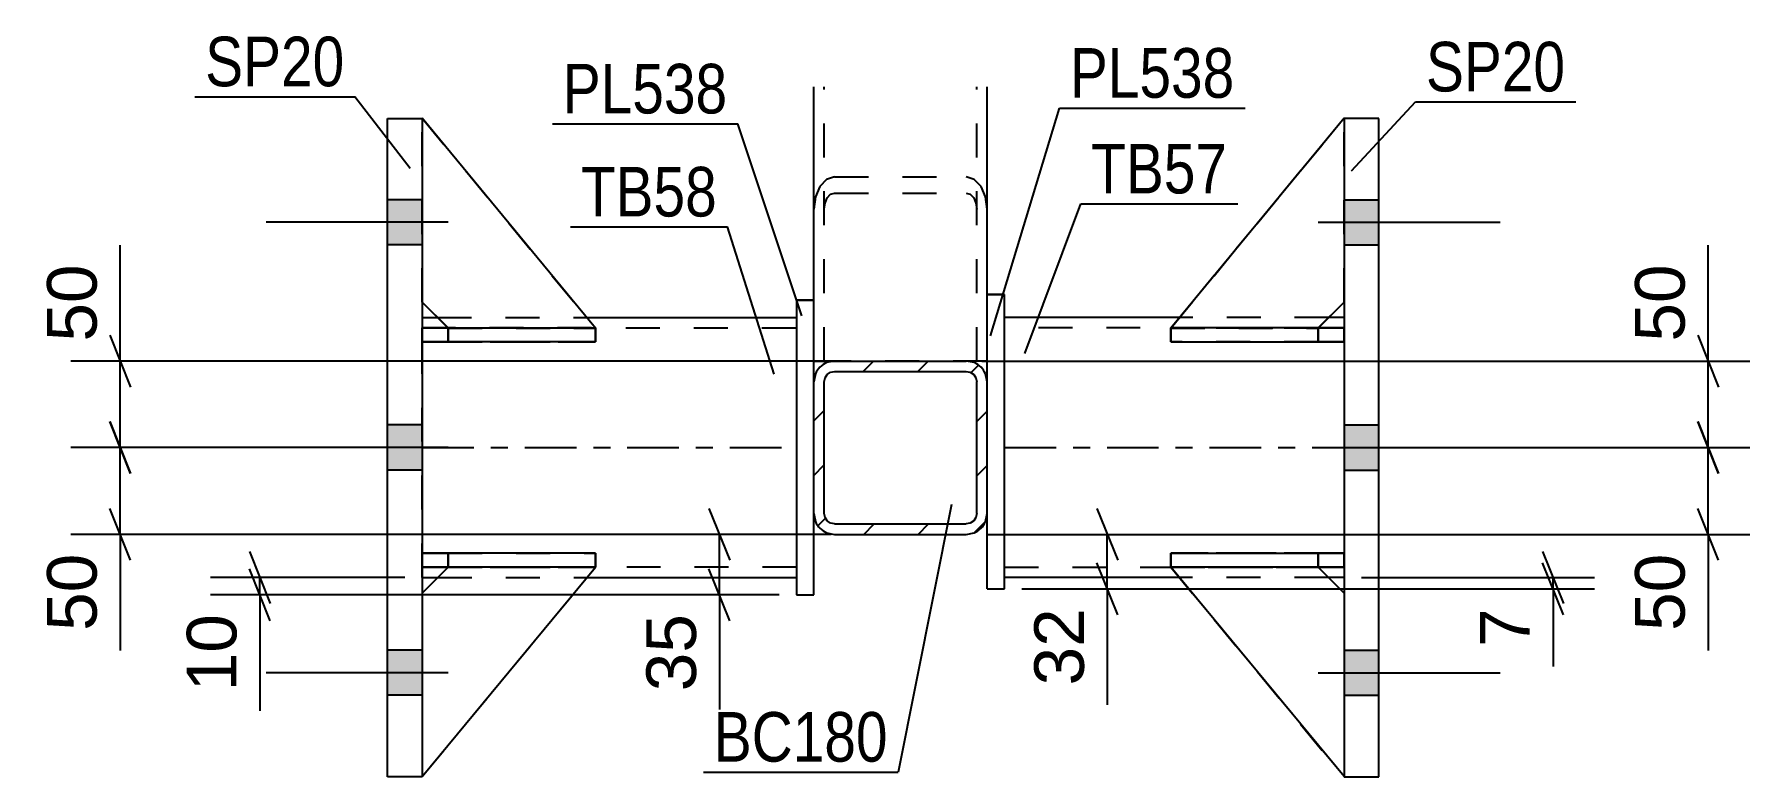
# Model space of a CAD drawing. Header units: millimetres. Extents: x 0 to 841, y 0 to 594.
# Drawn here: x 157.8 to 256.8, y 123 to 165.9 of the extents above; entities that cross this region are included whole.
import ezdxf

# ---------------------------------------------------------------- set-up
doc = ezdxf.new("R2010")
doc.units = ezdxf.units.MM
doc.linetypes.add('DXK_LINE_DOT2', pattern=[3.9198, 1.9599, -1.9599])
doc.linetypes.add('DXK_LINE_DOT3', pattern=[5.9187, 2.979, -0.9799, 0.9799, -0.9799])
doc.styles.add('Arial', font='ARIAL.TTF', dxfattribs={"height": 0.2})
doc.styles.add('Arial Narrow', font='ARIALN.TTF', dxfattribs={"height": 0.2})

# ---------------------------------------------------------------- blocks, each defined once
blk = doc.blocks.new('Part-318895945-2476 - 2462')
at = {"color": 7, "linetype": 'DXK_LINE_DOT2'}
for p, q in [((181.715, 135.127), (180.215, 133.627)), ((180.215, 123.038), (190.215, 135.127)), ((180.215, 133.627), (181.715, 135.127)), ((180.215, 123.038), (190.215, 135.127)), ((190.215, 135.127), (181.715, 135.127)), ((181.715, 135.127), (181.715, 135.127)), ((181.715, 135.127), (190.215, 135.127)), ((190.215, 135.127), (190.215, 135.127)), ((180.215, 133.627), (180.215, 123.038))]:
    blk.add_line(p, q, dxfattribs=at)
blk = doc.blocks.new('Part-318895945-2468 - 2462')
at = {"color": 7, "linetype": 'DXK_LINE_DOT2'}
for p, q in [((223.417, 135.138), (223.417, 135.938)), ((223.417, 135.938), (231.917, 135.938)), ((233.416, 135.938), (223.417, 135.938)), ((231.917, 135.138), (231.917, 135.938)), ((231.917, 135.938), (233.417, 135.938)), ((233.416, 135.138), (233.416, 135.938)), ((233.416, 135.938), (233.417, 135.938)), ((233.417, 135.138), (233.417, 135.938)), ((231.917, 135.138), (223.417, 135.138)), ((223.417, 135.138), (233.416, 135.138)), ((233.417, 135.138), (231.917, 135.138)), ((233.416, 135.138), (233.417, 135.138))]:
    blk.add_line(p, q, dxfattribs=at)
blk = doc.blocks.new('Part-318895945-2469 - 2462')
at = {"color": 7, "linetype": 'DXK_LINE_DOT2'}
for p, q in [((233.416, 161.038), (223.416, 148.928)), ((223.416, 148.928), (233.416, 161.038)), ((233.416, 150.428), (233.416, 161.038)), ((231.916, 148.928), (233.416, 150.428)), ((231.916, 148.928), (233.416, 150.428)), ((223.416, 148.928), (231.916, 148.928)), ((223.416, 148.928), (223.416, 148.928)), ((231.916, 148.928), (223.416, 148.928)), ((231.916, 148.928), (231.916, 148.928))]:
    blk.add_line(p, q, dxfattribs=at)
blk = doc.blocks.new('Part-318895945-2538 - 2462')
at = {"color": 2, "linetype": 'Continuous'}
for p, q in [((202.816, 150.538), (202.816, 162.86)), ((212.816, 150.874), (212.816, 162.86)), ((202.816, 147.024), (204.016, 147.024)), ((212.725, 147.024), (211.616, 147.024)), ((212.816, 147.024), (212.725, 147.024))]:
    blk.add_line(p, q, dxfattribs=at)
at = {"color": 7, "linetype": 'DXK_LINE_DOT2'}
for p, q in [((203.416, 147.024), (203.416, 162.86)), ((212.216, 147.024), (212.216, 162.86)), ((202.816, 147.024), (202.816, 150.538)), ((212.816, 147.024), (212.816, 150.874)), ((202.908, 147.024), (202.816, 147.024)), ((203.462, 147.024), (203.416, 147.024)), ((203.416, 147.024), (203.462, 147.024)), ((203.557, 147.024), (203.462, 147.024)), ((204.016, 147.024), (211.616, 147.024))]:
    blk.add_line(p, q, dxfattribs=at)
blk = doc.blocks.new('Part-318895945-2474 - 2462')
at = {"color": 2, "linetype": 'Continuous'}
for p, q in [((180.215, 149.535), (181.108, 149.535)), ((189.713, 149.535), (201.816, 149.535)), ((180.215, 134.535), (181.123, 134.535)), ((189.725, 134.535), (201.816, 134.535))]:
    blk.add_line(p, q, dxfattribs=at)
at = {"color": 7, "linetype": 'DXK_LINE_DOT2'}
for p, q in [((180.215, 134.535), (180.215, 149.535)), ((181.108, 149.535), (189.713, 149.535)), ((201.816, 149.535), (201.816, 134.535)), ((180.215, 148.935), (201.816, 148.935)), ((201.816, 135.135), (180.215, 135.135)), ((181.123, 134.535), (189.725, 134.535))]:
    blk.add_line(p, q, dxfattribs=at)
at = {"color": 7, "linetype": 'DXK_LINE_DOT3'}
blk.add_line((180.215, 142.035), (201.816, 142.035), dxfattribs=at)
blk = doc.blocks.new('Part-318895945-2475 - 2462')
at = {"color": 2, "linetype": 'Continuous'}
for p, q in [((181.715, 135.127), (180.215, 133.627)), ((180.215, 123.038), (190.215, 135.127)), ((190.215, 135.127), (181.715, 135.127)), ((181.715, 135.127), (181.715, 135.127)), ((190.215, 135.127), (190.215, 135.127))]:
    blk.add_line(p, q, dxfattribs=at)
at = {"color": 7, "linetype": 'DXK_LINE_DOT2'}
for p, q in [((180.215, 133.627), (181.715, 135.127)), ((180.215, 123.038), (190.215, 135.127)), ((181.715, 135.127), (190.215, 135.127)), ((180.215, 133.627), (180.215, 123.038))]:
    blk.add_line(p, q, dxfattribs=at)
blk = doc.blocks.new('Part-318895945-2481 - 2462')
at = {"color": 2, "linetype": 'Continuous'}
for p, q in [((233.417, 161.035), (233.417, 123.035)), ((235.417, 161.035), (233.417, 161.035)), ((235.417, 123.035), (235.417, 161.035)), ((233.417, 123.035), (235.417, 123.035))]:
    blk.add_line(p, q, dxfattribs=at)
blk = doc.blocks.new('Part-318895945-2486 - 2462')
at = {"color": 2, "linetype": 'Continuous'}
for p, q in [((178.215, 123.035), (178.215, 161.035)), ((178.215, 161.035), (180.215, 161.035)), ((180.215, 161.035), (180.215, 123.035)), ((180.215, 123.035), (178.215, 123.035))]:
    blk.add_line(p, q, dxfattribs=at)
blk = doc.blocks.new('Part-318895945-2510 - 2462')
at = {"color": 2, "linetype": 'Continuous'}
for p, q in [((180.215, 161.038), (180.215, 161.038)), ((180.215, 161.038), (180.215, 161.035)), ((190.215, 148.928), (180.215, 161.038)), ((181.705, 148.938), (180.215, 150.428)), ((188.967, 148.928), (190.215, 148.928)), ((190.215, 148.928), (190.215, 148.928))]:
    blk.add_line(p, q, dxfattribs=at)
at = {"color": 7, "linetype": 'DXK_LINE_DOT2'}
for p, q in [((180.215, 161.038), (190.215, 148.928)), ((180.215, 150.428), (180.215, 161.035)), ((181.715, 148.928), (180.215, 150.428)), ((181.715, 148.928), (181.705, 148.938)), ((190.215, 148.928), (181.715, 148.928)), ((181.715, 148.928), (181.715, 148.928)), ((181.715, 148.928), (188.967, 148.928))]:
    blk.add_line(p, q, dxfattribs=at)
blk = doc.blocks.new('Part-318895945-2511 - 2462')
at = {"color": 7, "linetype": 'DXK_LINE_DOT2'}
for p, q in [((180.215, 150.428), (180.215, 161.038)), ((180.215, 161.038), (190.215, 148.928)), ((180.215, 161.038), (190.215, 148.928)), ((181.715, 148.928), (180.215, 150.428)), ((181.715, 148.928), (180.215, 150.428)), ((190.215, 148.928), (181.715, 148.928)), ((181.715, 148.928), (181.715, 148.928)), ((181.715, 148.928), (190.215, 148.928)), ((190.215, 148.928), (190.215, 148.928))]:
    blk.add_line(p, q, dxfattribs=at)
blk = doc.blocks.new('Part-318895945-2512 - 2462')
at = {"color": 7, "linetype": 'DXK_LINE_DOT2'}
for p, q in [((180.215, 135.938), (181.714, 135.938)), ((190.214, 135.938), (180.215, 135.938)), ((180.215, 135.938), (180.215, 135.938)), ((180.215, 135.938), (180.215, 135.138)), ((180.215, 135.938), (180.215, 135.138)), ((181.714, 135.938), (190.214, 135.938)), ((181.714, 135.938), (181.714, 135.138)), ((190.214, 135.938), (190.214, 135.138)), ((181.714, 135.138), (180.215, 135.138)), ((180.215, 135.138), (190.214, 135.138)), ((180.215, 135.138), (180.215, 135.138)), ((190.214, 135.138), (181.714, 135.138))]:
    blk.add_line(p, q, dxfattribs=at)
blk = doc.blocks.new('Bolt-318895945-2560 - 2462')
at = {"linetype": 'Continuous'}
for points in [[(180.215, 153.735), (180.215, 156.335), (178.215, 156.335), (178.215, 153.735)], [(180.215, 153.735), (180.215, 156.335), (178.215, 156.335), (178.215, 153.735)], [(180.215, 153.735), (180.215, 156.335), (178.215, 156.335), (178.215, 153.735)], [(180.215, 140.735), (180.215, 143.335), (178.215, 143.335), (178.215, 140.735)], [(180.215, 140.735), (180.215, 143.335), (178.215, 143.335), (178.215, 140.735)], [(180.215, 127.735), (180.215, 130.335), (178.215, 130.335), (178.215, 127.735)], [(180.215, 127.735), (180.215, 130.335), (178.215, 130.335), (178.215, 127.735)], [(180.215, 127.735), (180.215, 130.335), (178.215, 130.335), (178.215, 127.735)]]:
    blk.add_hatch(color=1, dxfattribs=at).paths.add_polyline_path(points)
at = {"color": 1, "linetype": 'Continuous'}
for p, q in [((180.215, 156.335), (178.215, 156.335)), ((180.215, 156.335), (178.215, 156.335)), ((180.215, 156.335), (178.215, 156.335)), ((181.715, 155.035), (171.215, 155.035)), ((181.715, 155.035), (171.215, 155.035)), ((181.715, 155.035), (171.215, 155.035)), ((180.215, 153.735), (178.215, 153.735)), ((180.215, 153.735), (178.215, 153.735)), ((180.215, 153.735), (178.215, 153.735)), ((180.215, 143.335), (178.215, 143.335)), ((180.215, 143.335), (178.215, 143.335)), ((181.715, 142.035), (171.215, 142.035)), ((181.715, 142.035), (171.215, 142.035)), ((180.215, 140.735), (178.215, 140.735)), ((180.215, 140.735), (178.215, 140.735)), ((180.215, 130.335), (178.215, 130.335)), ((180.215, 130.335), (178.215, 130.335)), ((180.215, 130.335), (178.215, 130.335)), ((181.715, 129.035), (171.215, 129.035)), ((181.715, 129.035), (171.215, 129.035)), ((181.715, 129.035), (171.215, 129.035)), ((180.215, 127.735), (178.215, 127.735)), ((180.215, 127.735), (178.215, 127.735)), ((180.215, 127.735), (178.215, 127.735))]:
    blk.add_line(p, q, dxfattribs=at)
blk = doc.blocks.new('Part-318895945-2513 - 2462')
at = {"color": 7, "linetype": 'DXK_LINE_DOT2'}
for p, q in [((180.215, 148.938), (181.714, 148.938)), ((189.981, 148.938), (180.215, 148.938)), ((180.215, 148.938), (180.215, 148.938)), ((180.215, 148.938), (180.215, 148.138)), ((180.215, 148.938), (180.215, 148.138)), ((181.714, 148.938), (190.214, 148.938)), ((181.714, 148.938), (181.714, 148.138)), ((190.214, 148.938), (190.214, 148.138)), ((181.714, 148.138), (180.215, 148.138)), ((180.215, 148.138), (190.214, 148.138)), ((180.215, 148.138), (180.215, 148.138)), ((190.214, 148.138), (181.714, 148.138))]:
    blk.add_line(p, q, dxfattribs=at)
blk = doc.blocks.new('Part-318895945-2514 - 2462')
at = {"color": 2, "linetype": 'Continuous'}
for p, q in [((180.214, 135.138), (180.214, 135.938)), ((190.214, 135.938), (180.214, 135.938)), ((190.214, 135.138), (190.214, 135.938)), ((190.214, 135.138), (180.214, 135.138)), ((180.214, 135.138), (180.214, 135.138))]:
    blk.add_line(p, q, dxfattribs=at)
at = {"color": 7, "linetype": 'DXK_LINE_DOT2'}
for p, q in [((181.714, 135.938), (180.214, 135.938)), ((181.714, 135.138), (181.714, 135.938)), ((190.214, 135.938), (181.714, 135.938)), ((180.214, 135.138), (181.714, 135.138)), ((181.714, 135.138), (190.214, 135.138))]:
    blk.add_line(p, q, dxfattribs=at)
blk = doc.blocks.new('Part-318895945-2515 - 2462')
at = {"color": 2, "linetype": 'Continuous'}
for p, q in [((180.214, 148.138), (180.214, 148.938)), ((180.214, 148.938), (188.967, 148.938)), ((190.214, 148.938), (190.207, 148.938)), ((190.214, 148.138), (190.214, 148.938)), ((190.214, 148.138), (180.214, 148.138)), ((180.214, 148.138), (180.214, 148.138))]:
    blk.add_line(p, q, dxfattribs=at)
at = {"color": 7, "linetype": 'DXK_LINE_DOT2'}
for p, q in [((181.714, 148.938), (180.214, 148.938)), ((181.714, 148.138), (181.714, 148.938)), ((181.714, 148.938), (190.207, 148.938)), ((180.214, 148.138), (181.714, 148.138)), ((181.714, 148.138), (190.214, 148.138))]:
    blk.add_line(p, q, dxfattribs=at)
blk = doc.blocks.new('Part-318895945-2520 - 2462')
at = {"color": 2, "linetype": 'Continuous'}
for p, q in [((223.918, 149.535), (213.817, 149.535)), ((233.417, 149.535), (232.524, 149.535)), ((223.906, 134.535), (213.817, 134.535)), ((233.417, 134.535), (232.509, 134.535))]:
    blk.add_line(p, q, dxfattribs=at)
at = {"color": 7, "linetype": 'DXK_LINE_DOT2'}
for p, q in [((213.817, 134.535), (213.817, 149.535)), ((232.524, 149.535), (223.918, 149.535)), ((233.417, 149.535), (233.417, 134.535)), ((233.417, 148.935), (213.817, 148.935)), ((213.817, 135.135), (233.417, 135.135)), ((232.509, 134.535), (223.906, 134.535))]:
    blk.add_line(p, q, dxfattribs=at)
at = {"color": 7, "linetype": 'DXK_LINE_DOT3'}
blk.add_line((213.817, 142.035), (233.417, 142.035), dxfattribs=at)
blk = doc.blocks.new('Part-318895945-2521 - 2462')
at = {"color": 2, "linetype": 'Continuous'}
for p, q in [((223.416, 135.127), (223.416, 135.127)), ((231.916, 135.127), (223.416, 135.127)), ((233.416, 123.038), (223.416, 135.127)), ((231.916, 135.127), (231.916, 135.127)), ((231.916, 135.127), (233.416, 133.627))]:
    blk.add_line(p, q, dxfattribs=at)
at = {"color": 7, "linetype": 'DXK_LINE_DOT2'}
for p, q in [((223.416, 135.127), (231.916, 135.127)), ((233.416, 123.038), (223.416, 135.127)), ((231.916, 135.127), (233.416, 133.627)), ((233.416, 133.627), (233.416, 123.038))]:
    blk.add_line(p, q, dxfattribs=at)
blk = doc.blocks.new('Part-318895945-2522 - 2462')
at = {"color": 7, "linetype": 'DXK_LINE_DOT2'}
for p, q in [((223.416, 135.127), (231.916, 135.127)), ((233.416, 123.038), (223.416, 135.127)), ((223.416, 135.127), (223.416, 135.127)), ((231.916, 135.127), (223.416, 135.127)), ((223.416, 135.127), (233.416, 123.038)), ((231.916, 135.127), (233.416, 133.627)), ((231.916, 135.127), (231.916, 135.127)), ((233.416, 133.627), (231.916, 135.127)), ((233.416, 133.627), (233.416, 123.038))]:
    blk.add_line(p, q, dxfattribs=at)
blk = doc.blocks.new('Part-318895945-2523 - 2462')
at = {"color": 2, "linetype": 'Continuous'}
for p, q in [((233.416, 161.038), (223.416, 148.928)), ((233.416, 161.035), (233.416, 161.038)), ((233.416, 161.038), (233.416, 161.038)), ((231.926, 148.938), (233.416, 150.428)), ((224.664, 148.928), (223.416, 148.928)), ((223.416, 148.928), (223.416, 148.928))]:
    blk.add_line(p, q, dxfattribs=at)
at = {"color": 7, "linetype": 'DXK_LINE_DOT2'}
for p, q in [((233.416, 161.038), (223.416, 148.928)), ((233.416, 150.428), (233.416, 161.035)), ((231.916, 148.928), (233.416, 150.428)), ((231.916, 148.928), (223.416, 148.928)), ((231.916, 148.928), (224.664, 148.928)), ((231.916, 148.928), (231.926, 148.938)), ((231.916, 148.928), (231.916, 148.928))]:
    blk.add_line(p, q, dxfattribs=at)
blk = doc.blocks.new('Part-318895945-2531 - 2462')
at = {"color": 2, "linetype": 'Continuous'}
for p, q in [((212.817, 150.874), (213.817, 150.874)), ((212.817, 145.823), (212.817, 150.874)), ((213.817, 133.874), (213.817, 150.874)), ((212.817, 133.874), (212.817, 138.226)), ((212.817, 133.874), (213.817, 133.874))]:
    blk.add_line(p, q, dxfattribs=at)
at = {"color": 7, "linetype": 'DXK_LINE_DOT2'}
for p, q in [((213.817, 150.874), (212.817, 150.874)), ((212.817, 138.226), (212.817, 145.823)), ((212.817, 133.874), (213.817, 133.874))]:
    blk.add_line(p, q, dxfattribs=at)
blk = doc.blocks.new('Part-318895945-2537 - 2462')
at = {"color": 7, "linetype": 'DXK_LINE_DOT2'}
for p, q in [((202.816, 147.024), (202.816, 162.86)), ((203.416, 147.024), (203.416, 162.86)), ((212.216, 147.024), (212.216, 162.86)), ((212.816, 147.024), (212.816, 162.86)), ((203.557, 157.509), (203.168, 157.106)), ((204.016, 157.651), (203.557, 157.509)), ((204.016, 157.651), (211.616, 157.651)), ((212.076, 157.509), (211.616, 157.651)), ((212.465, 157.106), (212.076, 157.509)), ((202.908, 156.502), (202.816, 155.79)), ((203.168, 157.106), (202.908, 156.502)), ((203.462, 156.146), (203.592, 156.448)), ((203.592, 156.448), (203.787, 156.65)), ((203.787, 156.65), (204.016, 156.72)), ((204.016, 156.72), (211.616, 156.72)), ((211.616, 156.72), (211.846, 156.65)), ((211.846, 156.65), (212.041, 156.448)), ((212.041, 156.448), (212.171, 156.146)), ((212.725, 156.502), (212.465, 157.106)), ((212.816, 155.79), (212.725, 156.502)), ((203.416, 155.79), (203.462, 156.146)), ((212.171, 156.146), (212.216, 155.79)), ((212.816, 147.024), (202.816, 147.024))]:
    blk.add_line(p, q, dxfattribs=at)
blk = doc.blocks.new('Bolt-318895945-2561 - 2462')
at = {"linetype": 'Continuous'}
for points in [[(235.417, 153.735), (235.417, 156.335), (233.417, 156.335), (233.417, 153.735)], [(235.417, 153.735), (235.417, 156.335), (233.417, 156.335), (233.417, 153.735)], [(235.417, 153.735), (235.417, 156.335), (233.417, 156.335), (233.417, 153.735)], [(235.417, 140.735), (235.417, 143.335), (233.417, 143.335), (233.417, 140.735)], [(235.417, 140.735), (235.417, 143.335), (233.417, 143.335), (233.417, 140.735)], [(235.417, 127.735), (235.417, 130.335), (233.417, 130.335), (233.417, 127.735)], [(235.417, 127.735), (235.417, 130.335), (233.417, 130.335), (233.417, 127.735)], [(235.417, 127.735), (235.417, 130.335), (233.417, 130.335), (233.417, 127.735)]]:
    blk.add_hatch(color=1, dxfattribs=at).paths.add_polyline_path(points)
at = {"color": 1, "linetype": 'Continuous'}
for p, q in [((233.417, 156.335), (235.417, 156.335)), ((233.417, 156.335), (235.417, 156.335)), ((233.417, 156.335), (235.417, 156.335)), ((231.917, 155.035), (242.417, 155.035)), ((231.917, 155.035), (242.417, 155.035)), ((231.917, 155.035), (242.417, 155.035)), ((233.417, 153.735), (235.417, 153.735)), ((233.417, 153.735), (235.417, 153.735)), ((233.417, 153.735), (235.417, 153.735)), ((233.417, 143.335), (235.417, 143.335)), ((233.417, 143.335), (235.417, 143.335)), ((231.917, 142.035), (242.417, 142.035)), ((231.917, 142.035), (242.417, 142.035)), ((233.417, 140.735), (235.417, 140.735)), ((233.417, 140.735), (235.417, 140.735)), ((233.417, 130.335), (235.417, 130.335)), ((233.417, 130.335), (235.417, 130.335)), ((233.417, 130.335), (235.417, 130.335)), ((231.917, 129.035), (242.417, 129.035)), ((231.917, 129.035), (242.417, 129.035)), ((231.917, 129.035), (242.417, 129.035)), ((233.417, 127.735), (235.417, 127.735)), ((233.417, 127.735), (235.417, 127.735)), ((233.417, 127.735), (235.417, 127.735))]:
    blk.add_line(p, q, dxfattribs=at)
blk = doc.blocks.new('Part-318895945-2544 - 2462')
at = {"color": 2, "linetype": 'Continuous'}
for p, q in [((202.816, 150.538), (201.816, 150.538)), ((201.816, 150.538), (201.816, 133.538)), ((202.816, 145.824), (202.816, 150.538)), ((202.816, 133.538), (202.816, 138.225)), ((201.816, 133.538), (202.816, 133.538))]:
    blk.add_line(p, q, dxfattribs=at)
at = {"color": 7, "linetype": 'DXK_LINE_DOT2'}
for p, q in [((201.816, 150.538), (202.816, 150.538)), ((202.816, 138.225), (202.816, 145.824)), ((201.816, 133.538), (202.816, 133.538))]:
    blk.add_line(p, q, dxfattribs=at)
blk = doc.blocks.new('Part-318895945-2549 - 2462')
at = {"linetype": 'Continuous'}
h = blk.add_hatch(dxfattribs=at)
h.set_pattern_fill('', scale=0.7, style=0, pattern_type=0)
h.set_pattern_definition([(45, (212.0756, 137.1157), (-1.57154, 1.57154), [])])
h.paths.add_polyline_path([(211.616, 137.024), (212.076, 137.116), (212.465, 137.376), (212.725, 137.765), (212.816, 138.224), (212.816, 145.824), (212.725, 146.284), (212.465, 146.673), (212.076, 146.933), (211.616, 147.024), (204.016, 147.024), (203.557, 146.933), (203.168, 146.673), (202.908, 146.284), (202.816, 145.824), (202.816, 138.224), (202.908, 137.765), (203.168, 137.376), (203.557, 137.116), (204.016, 137.024)])
h.paths.add_polyline_path([(204.016, 137.624), (203.787, 137.67), (203.592, 137.8), (203.462, 137.995), (203.416, 138.224), (203.416, 145.824), (203.462, 146.054), (203.592, 146.249), (203.787, 146.379), (204.016, 146.424), (211.616, 146.424), (211.846, 146.379), (212.041, 146.249), (212.171, 146.054), (212.216, 145.824), (212.216, 138.224), (212.171, 137.995), (212.041, 137.8), (211.846, 137.67), (211.616, 137.624)])
at = {"color": 2, "linetype": 'Continuous'}
for p, q in [((204.016, 147.024), (203.557, 146.933)), ((204.016, 147.024), (211.616, 147.024)), ((212.076, 146.933), (211.616, 147.024)), ((202.908, 146.284), (202.816, 145.824)), ((202.816, 138.224), (202.816, 145.824)), ((203.416, 145.824), (203.462, 146.054)), ((203.416, 138.224), (203.416, 145.824)), ((203.462, 146.054), (203.592, 146.249)), ((203.592, 146.249), (203.787, 146.379)), ((203.787, 146.379), (204.016, 146.424)), ((204.016, 146.424), (211.616, 146.424)), ((211.616, 146.424), (211.846, 146.379)), ((211.846, 146.379), (212.041, 146.249)), ((212.041, 146.249), (212.171, 146.054)), ((212.171, 146.054), (212.216, 145.824)), ((212.216, 138.224), (212.216, 145.824)), ((212.816, 145.824), (212.725, 146.284)), ((212.816, 138.224), (212.816, 145.824)), ((202.816, 138.224), (202.908, 137.765)), ((203.462, 137.995), (203.416, 138.224)), ((203.592, 137.8), (203.462, 137.995)), ((203.787, 137.67), (203.592, 137.8)), ((204.016, 137.624), (203.787, 137.67)), ((204.016, 137.624), (211.616, 137.624)), ((211.846, 137.67), (211.616, 137.624)), ((212.041, 137.8), (211.846, 137.67)), ((212.171, 137.995), (212.041, 137.8)), ((212.216, 138.224), (212.171, 137.995)), ((212.725, 137.765), (212.816, 138.224)), ((203.557, 137.116), (204.016, 137.024)), ((204.016, 137.024), (211.616, 137.024)), ((211.616, 137.024), (212.076, 137.116))]:
    blk.add_line(p, q, dxfattribs=at)
for centre, start, end in [((204.016, 145.824), 112.5, 157.5), ((211.616, 145.824), 22.5, 67.5), ((204.016, 138.224), 202.5, 247.5), ((211.616, 138.224), 292.5, 337.5)]:
    blk.add_arc(centre, 1.2, start, end, dxfattribs=at)
blk = doc.blocks.new('Part-318895945-2577 - 2462')
at = {"color": 2, "linetype": 'Continuous'}
for p, q in [((223.425, 148.938), (223.417, 148.938)), ((223.417, 148.938), (223.417, 148.138)), ((233.417, 148.938), (224.664, 148.938)), ((233.417, 148.938), (233.417, 148.938)), ((233.417, 148.938), (233.417, 148.138)), ((223.417, 148.138), (233.417, 148.138))]:
    blk.add_line(p, q, dxfattribs=at)
at = {"color": 7, "linetype": 'DXK_LINE_DOT2'}
for p, q in [((224.664, 148.938), (223.425, 148.938)), ((231.917, 148.938), (223.425, 148.938)), ((231.917, 148.938), (233.417, 148.938)), ((231.917, 148.938), (231.917, 148.138)), ((233.417, 148.938), (233.417, 148.938)), ((223.417, 148.138), (231.917, 148.138)), ((231.917, 148.138), (233.417, 148.138))]:
    blk.add_line(p, q, dxfattribs=at)
blk = doc.blocks.new('Part-318895945-2578 - 2462')
at = {"color": 2, "linetype": 'Continuous'}
for p, q in [((223.417, 135.938), (233.417, 135.938)), ((223.417, 135.938), (223.417, 135.138)), ((233.417, 135.938), (233.417, 135.938)), ((233.417, 135.138), (233.417, 135.938)), ((233.417, 135.138), (223.417, 135.138))]:
    blk.add_line(p, q, dxfattribs=at)
at = {"color": 7, "linetype": 'DXK_LINE_DOT2'}
for p, q in [((231.917, 135.938), (223.417, 135.938)), ((233.417, 135.938), (231.917, 135.938)), ((231.917, 135.938), (231.917, 135.138)), ((233.417, 135.938), (233.417, 135.938)), ((223.417, 135.138), (231.917, 135.138)), ((231.917, 135.138), (233.417, 135.138))]:
    blk.add_line(p, q, dxfattribs=at)
blk = doc.blocks.new('Part-318895945-2579 - 2462')
at = {"color": 7, "linetype": 'DXK_LINE_DOT2'}
for p, q in [((223.417, 148.138), (223.417, 148.938)), ((223.417, 148.938), (231.917, 148.938)), ((233.416, 148.938), (223.417, 148.938)), ((231.917, 148.138), (231.917, 148.938)), ((231.917, 148.938), (233.417, 148.938)), ((233.416, 148.138), (233.416, 148.938)), ((233.416, 148.938), (233.417, 148.938)), ((233.417, 148.138), (233.417, 148.938)), ((231.917, 148.138), (223.417, 148.138)), ((223.417, 148.138), (233.416, 148.138)), ((233.417, 148.138), (231.917, 148.138)), ((233.416, 148.138), (233.417, 148.138))]:
    blk.add_line(p, q, dxfattribs=at)
blk = doc.blocks.new('StraightDimension-318895945-2671 - 2462')
at = {"color": 7, "linetype": 'Continuous'}
for p, q in [((196.766, 138.524), (197.966, 135.524)), ((203.808, 137.024), (194.516, 137.024)), ((197.366, 133.538), (197.366, 137.024)), ((197.966, 132.038), (196.766, 135.038)), ((200.816, 133.538), (194.516, 133.538)), ((197.366, 133.538), (197.366, 126.841)), ((197.366, 133.538), (197.366, 126.841))]:
    blk.add_line(p, q, dxfattribs=at)
at = {"color": 0}
blk.add_wipeout([(196.616, 133.013), (192.416, 133.013), (192.416, 127.366), (196.616, 127.366)], dxfattribs=at)
at = {"color": 3, "style": 'Arial'}
blk.add_text('35', height=2.8652, rotation=90.00021, dxfattribs=at).set_placement((196.016, 127.966))
blk = doc.blocks.new('StraightDimension-318895945-2662 - 2462')
at = {"color": 7, "linetype": 'Continuous'}
for p, q in [((170.245, 136.035), (171.445, 133.035)), ((171.445, 132.038), (170.245, 135.038)), ((179.215, 134.535), (167.995, 134.535)), ((170.845, 133.538), (170.845, 134.535)), ((200.816, 133.538), (167.995, 133.538)), ((170.845, 133.538), (170.845, 126.841)), ((170.845, 133.538), (170.845, 126.841))]:
    blk.add_line(p, q, dxfattribs=at)
at = {"color": 0}
blk.add_wipeout([(170.095, 133.013), (165.895, 133.013), (165.895, 127.366), (170.095, 127.366)], dxfattribs=at)
at = {"color": 3, "style": 'Arial'}
blk.add_text('10', height=2.8652, rotation=90.00021, dxfattribs=at).set_placement((169.495, 127.966))
blk = doc.blocks.new('StraightDimension-318895945-2642 - 2462')
at = {"color": 7, "linetype": 'Continuous'}
for p, q in [((219.152, 138.524), (220.352, 135.524)), ((212.834, 137.024), (222.152, 137.024)), ((219.752, 133.874), (219.752, 137.024)), ((220.352, 132.374), (219.152, 135.374)), ((214.817, 133.874), (222.152, 133.874)), ((219.752, 133.874), (219.752, 127.177)), ((219.752, 133.874), (219.752, 127.177))]:
    blk.add_line(p, q, dxfattribs=at)
at = {"color": 0}
blk.add_wipeout([(219.002, 133.349), (214.802, 133.349), (214.802, 127.702), (219.002, 127.702)], dxfattribs=at)
at = {"color": 3, "style": 'Arial'}
blk.add_text('32', height=2.8652, rotation=90.00021, dxfattribs=at).set_placement((218.402, 128.302))
blk = doc.blocks.new('StraightDimension-318895945-2709 - 2462')
at = {"color": 7, "linetype": 'Continuous'}
for p, q in [((254.426, 147.024), (254.426, 153.722)), ((254.426, 147.024), (254.426, 153.722)), ((253.826, 148.524), (255.026, 145.524)), ((212.511, 147.024), (256.826, 147.024)), ((254.426, 142.035), (254.426, 147.024)), ((255.026, 140.535), (253.826, 143.535)), ((236.417, 142.035), (256.826, 142.035))]:
    blk.add_line(p, q, dxfattribs=at)
at = {"color": 0}
blk.add_wipeout([(253.676, 153.197), (249.476, 153.197), (249.476, 147.549), (253.676, 147.549)], dxfattribs=at)
at = {"color": 3, "style": 'Arial'}
blk.add_text('50', height=2.8652, rotation=90.00021, dxfattribs=at).set_placement((253.076, 148.149))
blk = doc.blocks.new('StraightDimension-318895945-2653 - 2462')
at = {"color": 7, "linetype": 'Continuous'}
for p, q in [((244.878, 136.035), (246.078, 133.035)), ((246.078, 132.374), (244.878, 135.374)), ((214.817, 133.874), (247.878, 133.874)), ((234.417, 134.535), (247.878, 134.535)), ((245.478, 133.874), (245.478, 134.535)), ((245.478, 133.874), (245.478, 129.4)), ((245.478, 133.874), (245.478, 129.4))]:
    blk.add_line(p, q, dxfattribs=at)
at = {"color": 0}
blk.add_wipeout([(244.728, 133.349), (240.528, 133.349), (240.528, 129.925), (244.728, 129.925)], dxfattribs=at)
at = {"color": 3, "style": 'Arial'}
blk.add_text('7', height=2.865, rotation=90.00021, dxfattribs=at).set_placement((244.128, 130.525))
blk = doc.blocks.new('StraightDimension-318895945-2682 - 2462')
at = {"color": 7, "linetype": 'Continuous'}
for p, q in [((162.779, 147.024), (162.779, 153.722)), ((162.779, 147.024), (162.779, 153.722)), ((162.179, 148.524), (163.379, 145.524)), ((203.055, 147.024), (159.929, 147.024)), ((162.779, 142.035), (162.779, 147.024)), ((163.379, 140.535), (162.179, 143.535)), ((177.215, 142.035), (159.929, 142.035))]:
    blk.add_line(p, q, dxfattribs=at)
at = {"color": 0}
blk.add_wipeout([(162.029, 153.197), (157.829, 153.197), (157.829, 147.549), (162.029, 147.549)], dxfattribs=at)
at = {"color": 3, "style": 'Arial'}
blk.add_text('50', height=2.8652, rotation=90.00021, dxfattribs=at).set_placement((161.429, 148.149))
blk = doc.blocks.new('StraightDimension-318895945-2695 - 2462')
at = {"color": 7, "linetype": 'Continuous'}
for p, q in [((162.179, 143.535), (163.379, 140.535)), ((177.215, 142.035), (159.929, 142.035)), ((162.779, 137.024), (162.779, 142.035)), ((163.379, 135.524), (162.179, 138.524)), ((202.559, 137.024), (159.929, 137.024)), ((162.779, 137.024), (162.779, 130.327)), ((162.779, 137.024), (162.779, 130.327))]:
    blk.add_line(p, q, dxfattribs=at)
at = {"color": 0}
blk.add_wipeout([(162.029, 136.499), (157.829, 136.499), (157.829, 130.852), (162.029, 130.852)], dxfattribs=at)
at = {"color": 3, "style": 'Arial'}
blk.add_text('50', height=2.8652, rotation=90.00021, dxfattribs=at).set_placement((161.429, 131.452))
blk = doc.blocks.new('StraightDimension-318895945-2722 - 2462')
at = {"color": 7, "linetype": 'Continuous'}
for p, q in [((253.826, 143.535), (255.026, 140.535)), ((236.417, 142.035), (256.826, 142.035)), ((254.426, 137.024), (254.426, 142.035)), ((255.026, 135.524), (253.826, 138.524)), ((213.424, 137.024), (256.826, 137.024)), ((254.426, 137.024), (254.426, 130.327)), ((254.426, 137.024), (254.426, 130.327))]:
    blk.add_line(p, q, dxfattribs=at)
at = {"color": 0}
blk.add_wipeout([(253.676, 136.499), (249.476, 136.499), (249.476, 130.852), (253.676, 130.852)], dxfattribs=at)
at = {"color": 3, "style": 'Arial'}
blk.add_text('50', height=2.8652, rotation=90.00021, dxfattribs=at).set_placement((253.076, 131.452))
blk = doc.blocks.new('Mark-318895945-2540 - 2462')
at = {"color": 30, "linetype": 'Continuous'}
for p in [(187.729, 160.716), (202.116, 149.628)]:
    blk.add_line(p, (198.433, 160.716), dxfattribs=at)
at = {"color": 0}
blk.add_wipeout([(197.833, 161.316), (197.833, 164.316), (188.329, 164.316), (188.329, 161.316)], dxfattribs=at)
blk.add_wipeout([(197.833, 161.316), (197.833, 164.316), (188.329, 164.316), (188.329, 161.316)], dxfattribs=at)
at = {"color": 3, "style": 'Arial Narrow'}
blk.add_text('PL538', height=2.8633, dxfattribs=at).set_placement((188.329, 161.316))
blk = doc.blocks.new('Mark-318895945-2470 - 2462')
at = {"color": 30, "linetype": 'Continuous'}
for p in [(188.773, 154.77), (200.535, 146.269)]:
    blk.add_line(p, (197.828, 154.77), dxfattribs=at)
at = {"color": 0}
blk.add_wipeout([(197.228, 155.37), (197.228, 158.37), (189.373, 158.37), (189.373, 155.37)], dxfattribs=at)
blk.add_wipeout([(197.228, 155.37), (197.228, 158.37), (189.373, 158.37), (189.373, 155.37)], dxfattribs=at)
at = {"color": 3, "style": 'Arial Narrow'}
blk.add_text('TB58', height=2.8633, dxfattribs=at).set_placement((189.373, 155.37))
blk = doc.blocks.new('Mark-318895945-2477 - 2462')
at = {"color": 30, "linetype": 'Continuous'}
for p, q in [((233.846, 158.011), (237.546, 161.986)), ((237.546, 161.986), (246.785, 161.986))]:
    blk.add_line(p, q, dxfattribs=at)
at = {"color": 0}
blk.add_wipeout([(246.185, 162.586), (246.185, 165.586), (238.146, 165.586), (238.146, 162.586)], dxfattribs=at)
blk.add_wipeout([(246.185, 162.586), (246.185, 165.586), (238.146, 165.586), (238.146, 162.586)], dxfattribs=at)
at = {"color": 3, "style": 'Arial Narrow'}
blk.add_text('SP20', height=2.8633, dxfattribs=at).set_placement((238.146, 162.586))
blk = doc.blocks.new('Mark-318895945-2545 - 2462')
at = {"color": 30, "linetype": 'Continuous'}
for p in [(210.764, 138.741), (196.444, 123.303)]:
    blk.add_line(p, (207.693, 123.303), dxfattribs=at)
at = {"color": 0}
blk.add_wipeout([(207.093, 123.903), (207.093, 126.903), (197.044, 126.903), (197.044, 123.903)], dxfattribs=at)
blk.add_wipeout([(207.093, 123.903), (207.093, 126.903), (197.044, 126.903), (197.044, 123.903)], dxfattribs=at)
at = {"color": 3, "style": 'Arial Narrow'}
blk.add_text('BC180', height=2.8633, dxfattribs=at).set_placement((197.044, 123.903))
blk = doc.blocks.new('Mark-318895945-2482 - 2462')
at = {"color": 30, "linetype": 'Continuous'}
for p in [(167.091, 162.285), (179.511, 158.136)]:
    blk.add_line(p, (176.33, 162.285), dxfattribs=at)
at = {"color": 0}
blk.add_wipeout([(175.73, 162.885), (175.73, 165.885), (167.691, 165.885), (167.691, 162.885)], dxfattribs=at)
blk.add_wipeout([(175.73, 162.885), (175.73, 165.885), (167.691, 165.885), (167.691, 162.885)], dxfattribs=at)
at = {"color": 3, "style": 'Arial Narrow'}
blk.add_text('SP20', height=2.8633, dxfattribs=at).set_placement((167.691, 162.885))
blk = doc.blocks.new('Mark-318895945-2516 - 2462')
at = {"color": 30, "linetype": 'Continuous'}
for p, q in [((214.992, 147.462), (218.222, 156.099)), ((218.222, 156.099), (227.277, 156.099))]:
    blk.add_line(p, q, dxfattribs=at)
at = {"color": 0}
blk.add_wipeout([(226.677, 156.699), (226.677, 159.699), (218.822, 159.699), (218.822, 156.699)], dxfattribs=at)
blk.add_wipeout([(226.677, 156.699), (226.677, 159.699), (218.822, 159.699), (218.822, 156.699)], dxfattribs=at)
at = {"color": 3, "style": 'Arial Narrow'}
blk.add_text('TB57', height=2.8633, dxfattribs=at).set_placement((218.822, 156.699))
blk = doc.blocks.new('Mark-318895945-2527 - 2462')
at = {"color": 30, "linetype": 'Continuous'}
for p, q in [((213.021, 148.481), (216.996, 161.624)), ((216.996, 161.624), (227.7, 161.624))]:
    blk.add_line(p, q, dxfattribs=at)
at = {"color": 0}
blk.add_wipeout([(227.1, 162.224), (227.1, 165.224), (217.596, 165.224), (217.596, 162.224)], dxfattribs=at)
blk.add_wipeout([(227.1, 162.224), (227.1, 165.224), (217.596, 165.224), (217.596, 162.224)], dxfattribs=at)
at = {"color": 3, "style": 'Arial Narrow'}
blk.add_text('PL538', height=2.8633, dxfattribs=at).set_placement((217.596, 162.224))

msp = doc.modelspace()

# ---------------------------------------------------------------- block references
for name in ['Part-318895945-2538 - 2462', 'Part-318895945-2537 - 2462', 'Part-318895945-2486 - 2462', 'Part-318895945-2510 - 2462', 'Part-318895945-2511 - 2462', 'Part-318895945-2469 - 2462', 'Part-318895945-2523 - 2462', 'Part-318895945-2481 - 2462', 'Bolt-318895945-2560 - 2462', 'Bolt-318895945-2561 - 2462', 'Part-318895945-2544 - 2462', 'Part-318895945-2531 - 2462', 'Part-318895945-2474 - 2462', 'Part-318895945-2520 - 2462', 'Part-318895945-2515 - 2462', 'Part-318895945-2513 - 2462', 'Part-318895945-2577 - 2462', 'Part-318895945-2579 - 2462', 'Part-318895945-2549 - 2462', 'Part-318895945-2514 - 2462', 'Part-318895945-2512 - 2462', 'Part-318895945-2468 - 2462', 'Part-318895945-2578 - 2462', 'Part-318895945-2476 - 2462', 'Part-318895945-2475 - 2462', 'Part-318895945-2521 - 2462', 'Part-318895945-2522 - 2462']:
    msp.add_blockref(name, (0, 0))

# ---------------------------------------------------------------- next in the draw order: block references
for name in ['Mark-318895945-2482 - 2462', 'Mark-318895945-2477 - 2462', 'StraightDimension-318895945-2682 - 2462', 'StraightDimension-318895945-2709 - 2462', 'StraightDimension-318895945-2671 - 2462', 'StraightDimension-318895945-2642 - 2462']:
    msp.add_blockref(name, (0, 0))

# ---------------------------------------------------------------- next in the draw order: block references
for name in ['Mark-318895945-2540 - 2462', 'Mark-318895945-2516 - 2462', 'StraightDimension-318895945-2662 - 2462', 'StraightDimension-318895945-2653 - 2462']:
    msp.add_blockref(name, (0, 0))

# ---------------------------------------------------------------- next in the draw order: block references
for name in ['Mark-318895945-2527 - 2462', 'Mark-318895945-2470 - 2462', 'StraightDimension-318895945-2695 - 2462', 'StraightDimension-318895945-2722 - 2462']:
    msp.add_blockref(name, (0, 0))

# ---------------------------------------------------------------- next in the draw order: block references
msp.add_blockref('Mark-318895945-2545 - 2462', (0, 0))

doc.saveas('drawing.dxf')
